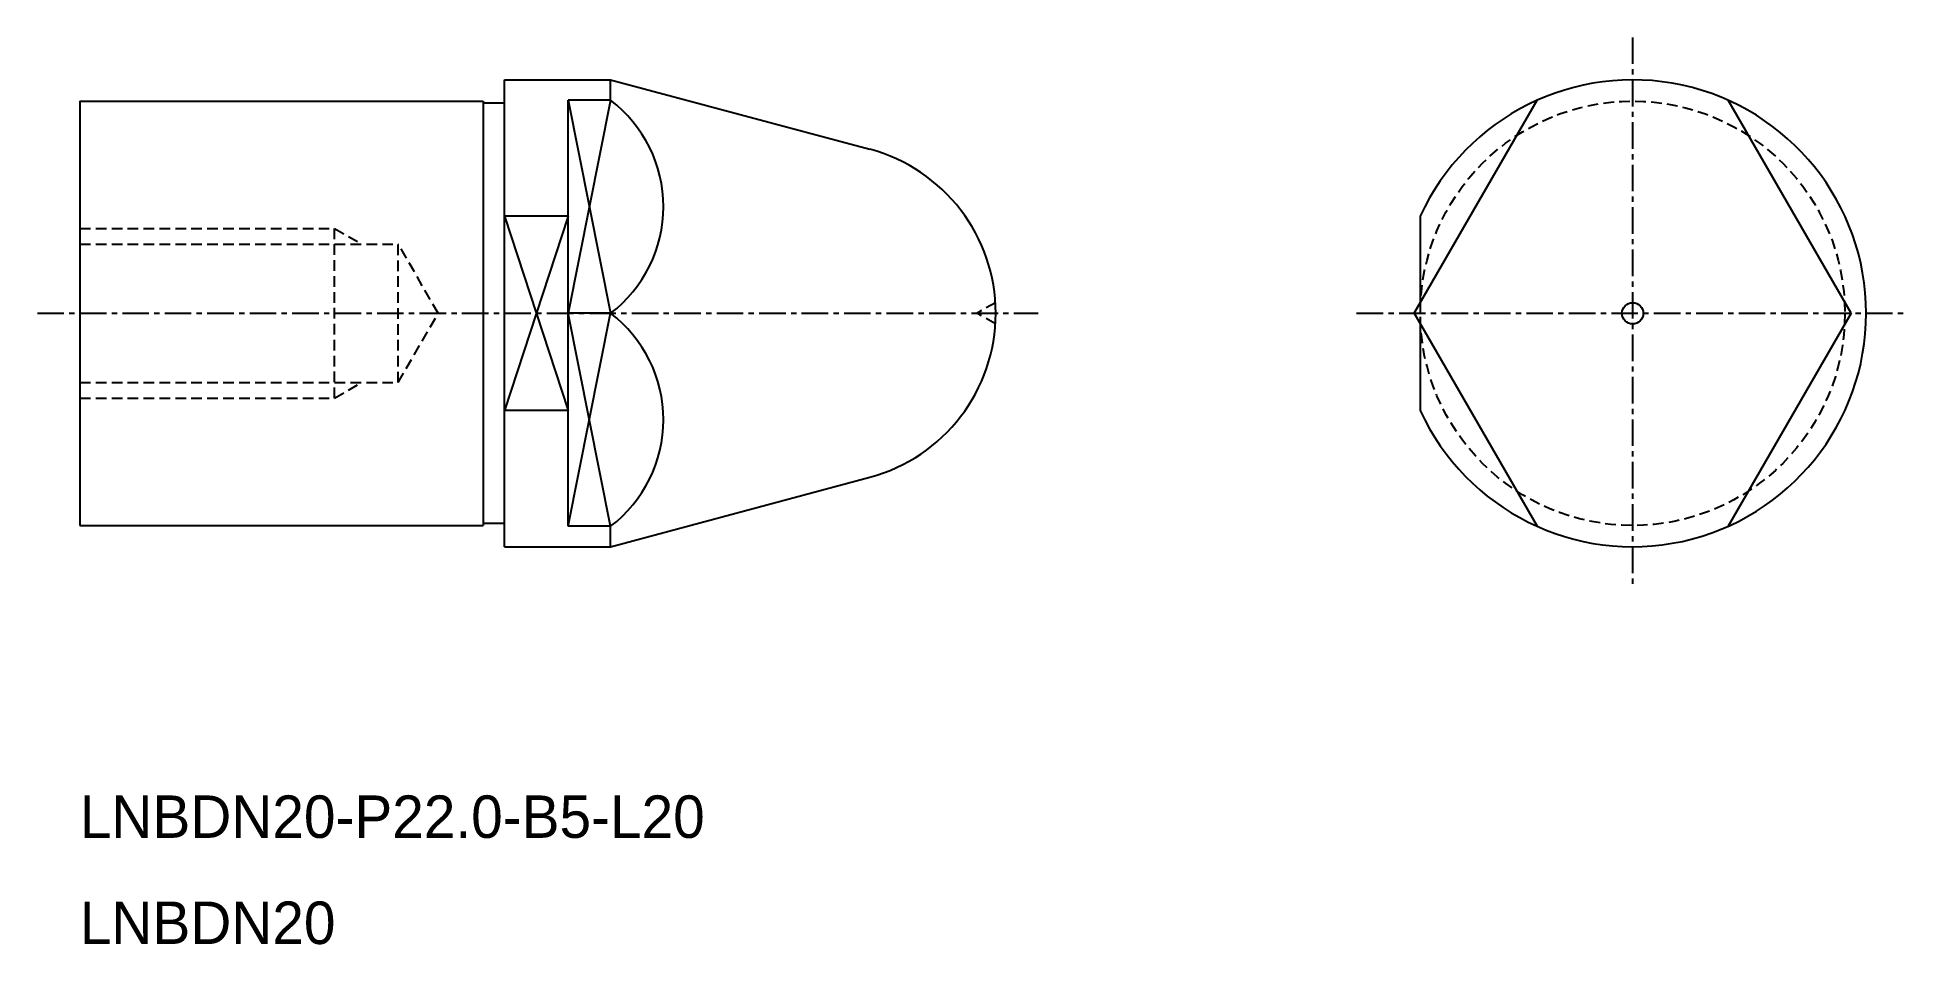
# Model space of a CAD drawing. Extents: x -1918.2 to -1830.1, y -877.4 to -834.7.
import ezdxf

# ---------------------------------------------------------------- set-up
doc = ezdxf.new("R2010")
doc.units = 0
doc.linetypes.add('CENTER', pattern=[2, 1.25, -0.25, 0.25, -0.25])
doc.linetypes.add('DASHED', pattern=[0.75, 0.5, -0.25])
doc.layers.get('0').update_dxf_attribs({"linetype": 'CONTINUOUS'})
doc.layers.add('CENTER', color=1, linetype='CENTER')

msp = doc.modelspace()

# ---------------------------------------------------------------- linework, layer by layer
at = {"color": 7, "linetype": 'CONTINUOUS'}
for p, q in [((-1896.204, -858.66), (-1896.204, -836.66)), ((-1896.204, -836.66), (-1891.204, -836.66)), ((-1891.204, -836.66), (-1878.99, -839.932)), ((-1891.204, -837.622), (-1891.204, -836.66)), ((-1916.204, -837.66), (-1916.204, -857.66)), ((-1916.204, -837.66), (-1897.204, -837.66)), ((-1897.204, -837.66), (-1897.204, -857.66)), ((-1896.204, -837.76), (-1897.204, -837.76)), ((-1893.204, -857.697), (-1893.204, -837.622)), ((-1891.204, -837.622), (-1893.204, -837.622)), ((-1893.204, -843.077), (-1896.204, -843.077)), ((-1891.204, -847.66), (-1893.204, -847.66)), ((-1893.204, -852.242), (-1896.204, -852.242)), ((-1891.204, -858.66), (-1878.99, -855.387)), ((-1896.204, -857.56), (-1897.204, -857.56)), ((-1916.204, -857.66), (-1897.204, -857.66)), ((-1891.204, -857.697), (-1893.204, -857.697)), ((-1891.204, -858.66), (-1891.204, -857.697)), ((-1896.204, -858.66), (-1891.204, -858.66))]:
    msp.add_line(p, q, dxfattribs=at)
at = {"color": 3, "linetype": 'CONTINUOUS'}
for p, q in [((-1891.204, -837.622), (-1893.204, -847.66)), ((-1893.204, -837.622), (-1891.204, -847.66)), ((-1893.204, -843.077), (-1896.204, -852.242)), ((-1896.204, -843.077), (-1893.204, -852.242)), ((-1893.204, -857.697), (-1891.204, -847.66)), ((-1891.204, -857.697), (-1893.204, -847.66))]:
    msp.add_line(p, q, dxfattribs=at)
at = {"color": 3, "linetype": 'DASHED'}
for p, q in [((-1916.204, -843.66), (-1904.204, -843.66)), ((-1916.204, -844.401), (-1901.204, -844.401)), ((-1904.204, -851.66), (-1904.204, -843.66)), ((-1904.204, -843.66), (-1902.92, -844.401)), ((-1899.323, -847.66), (-1901.204, -844.401)), ((-1901.204, -850.918), (-1901.204, -844.401)), ((-1901.204, -850.918), (-1899.323, -847.66)), ((-1873.077, -847.16), (-1873.943, -847.66)), ((-1873.077, -848.16), (-1873.943, -847.66)), ((-1853.061, -847.149), (-1853.061, -848.171)), ((-1916.204, -850.918), (-1901.204, -850.918)), ((-1904.204, -851.66), (-1902.92, -850.918)), ((-1916.204, -851.66), (-1904.204, -851.66))]:
    msp.add_line(p, q, dxfattribs=at)
msp.add_circle((-1843.061, -847.66), 10, dxfattribs=at)
at = {"color": 7, "linetype": 'CONTINUOUS'}
for centre, radius, start, end in [((-1895.018, -842.641), 6.304, 307.23527, 52.76473), ((-1881.061, -847.66), 8, 285, 75), ((-1895.018, -852.679), 6.304, 307.23527, 52.76473)]:
    msp.add_arc(centre, radius, start, end, dxfattribs=at)
at = {"layer": 'CENTER', "color": 1, "linetype": 'CENTER'}
for p, q in [((-1843.061, -834.66), (-1843.061, -860.66)), ((-1918.204, -847.66), (-1871.061, -847.66)), ((-1856.061, -847.66), (-1830.061, -847.66))]:
    msp.add_line(p, q, dxfattribs=at)
at = {"layer": 'CENTER', "color": 7, "linetype": 'CONTINUOUS'}
for p, q in [((-1853.356, -847.66), (-1847.561, -837.622)), ((-1832.766, -847.66), (-1838.561, -837.622)), ((-1853.061, -843.077), (-1853.061, -847.149)), ((-1853.356, -847.66), (-1847.561, -857.697)), ((-1832.766, -847.66), (-1838.561, -857.697)), ((-1853.061, -848.171), (-1853.061, -852.242))]:
    msp.add_line(p, q, dxfattribs=at)
msp.add_circle((-1843.061, -847.66), 0.5, dxfattribs=at)
msp.add_arc((-1843.061, -847.66), 11, 204.61998, 155.38002, dxfattribs=at)

# ---------------------------------------------------------------- texts
at = {"color": 7, "linetype": 'CONTINUOUS'}
for s, p in [('LNBDN20-P22.0-B5-L20', (-1916.204, -872.381)), ('LNBDN20', (-1916.204, -877.381))]:
    msp.add_text(s, height=2, dxfattribs=at).set_placement(p)

doc.saveas('drawing.dxf')
